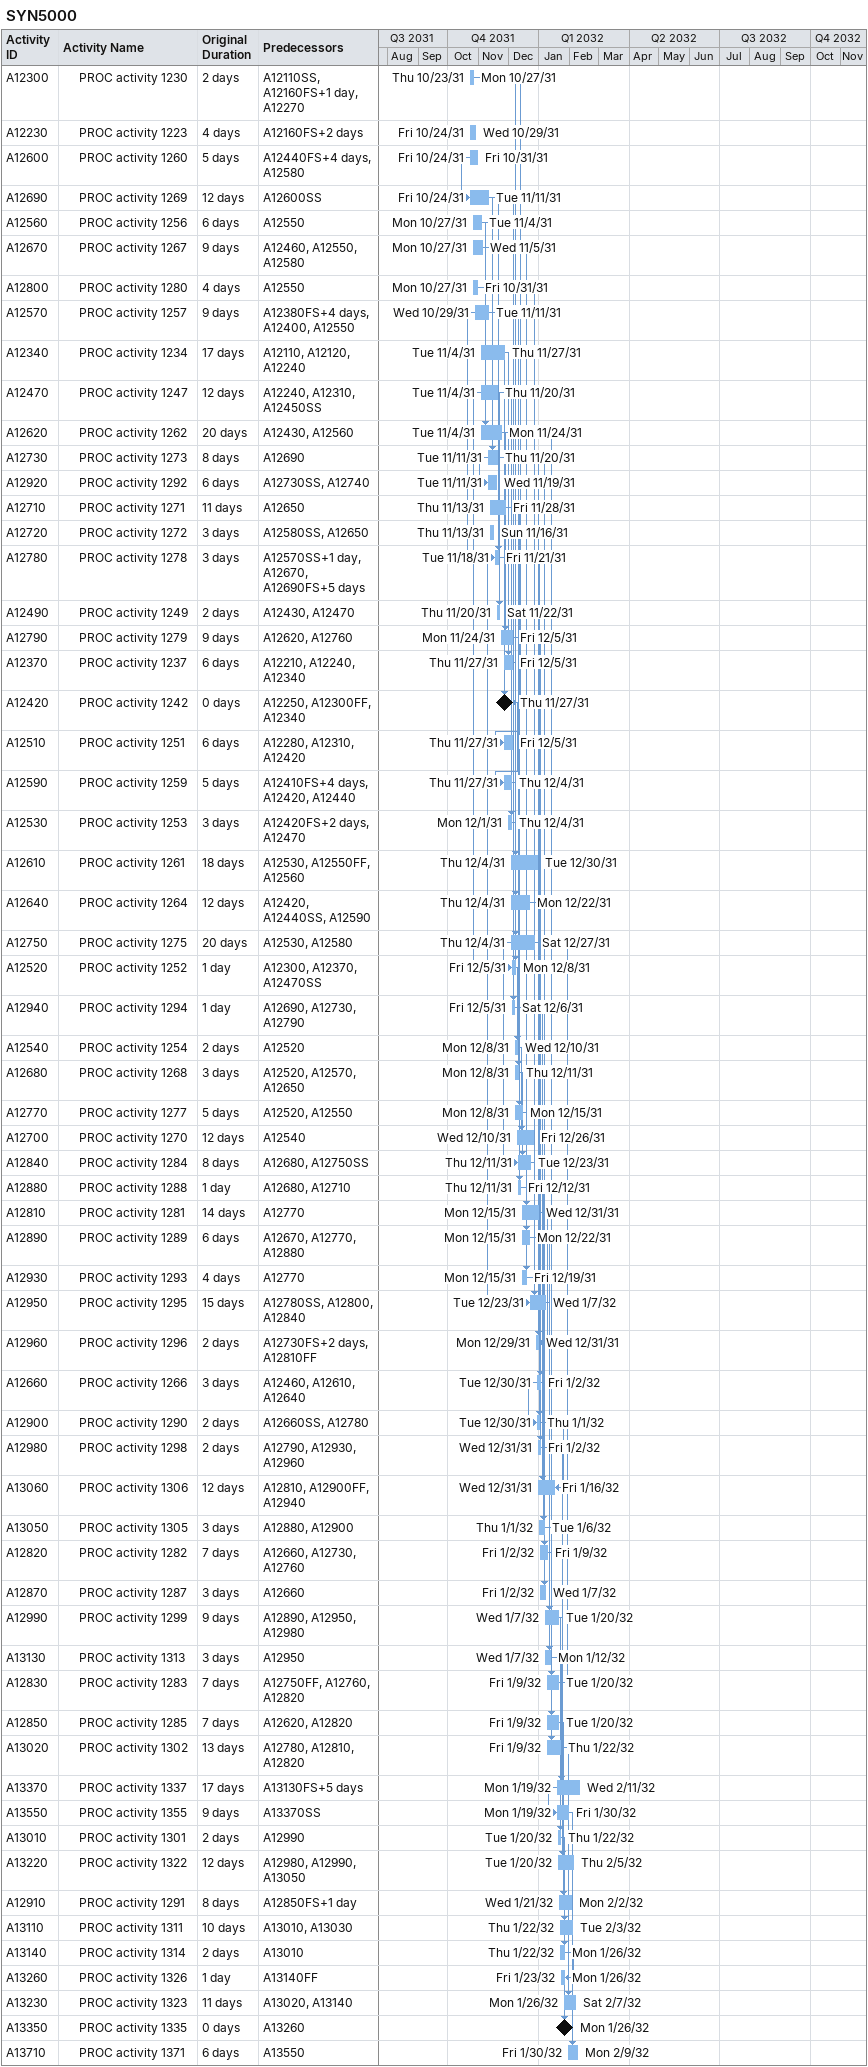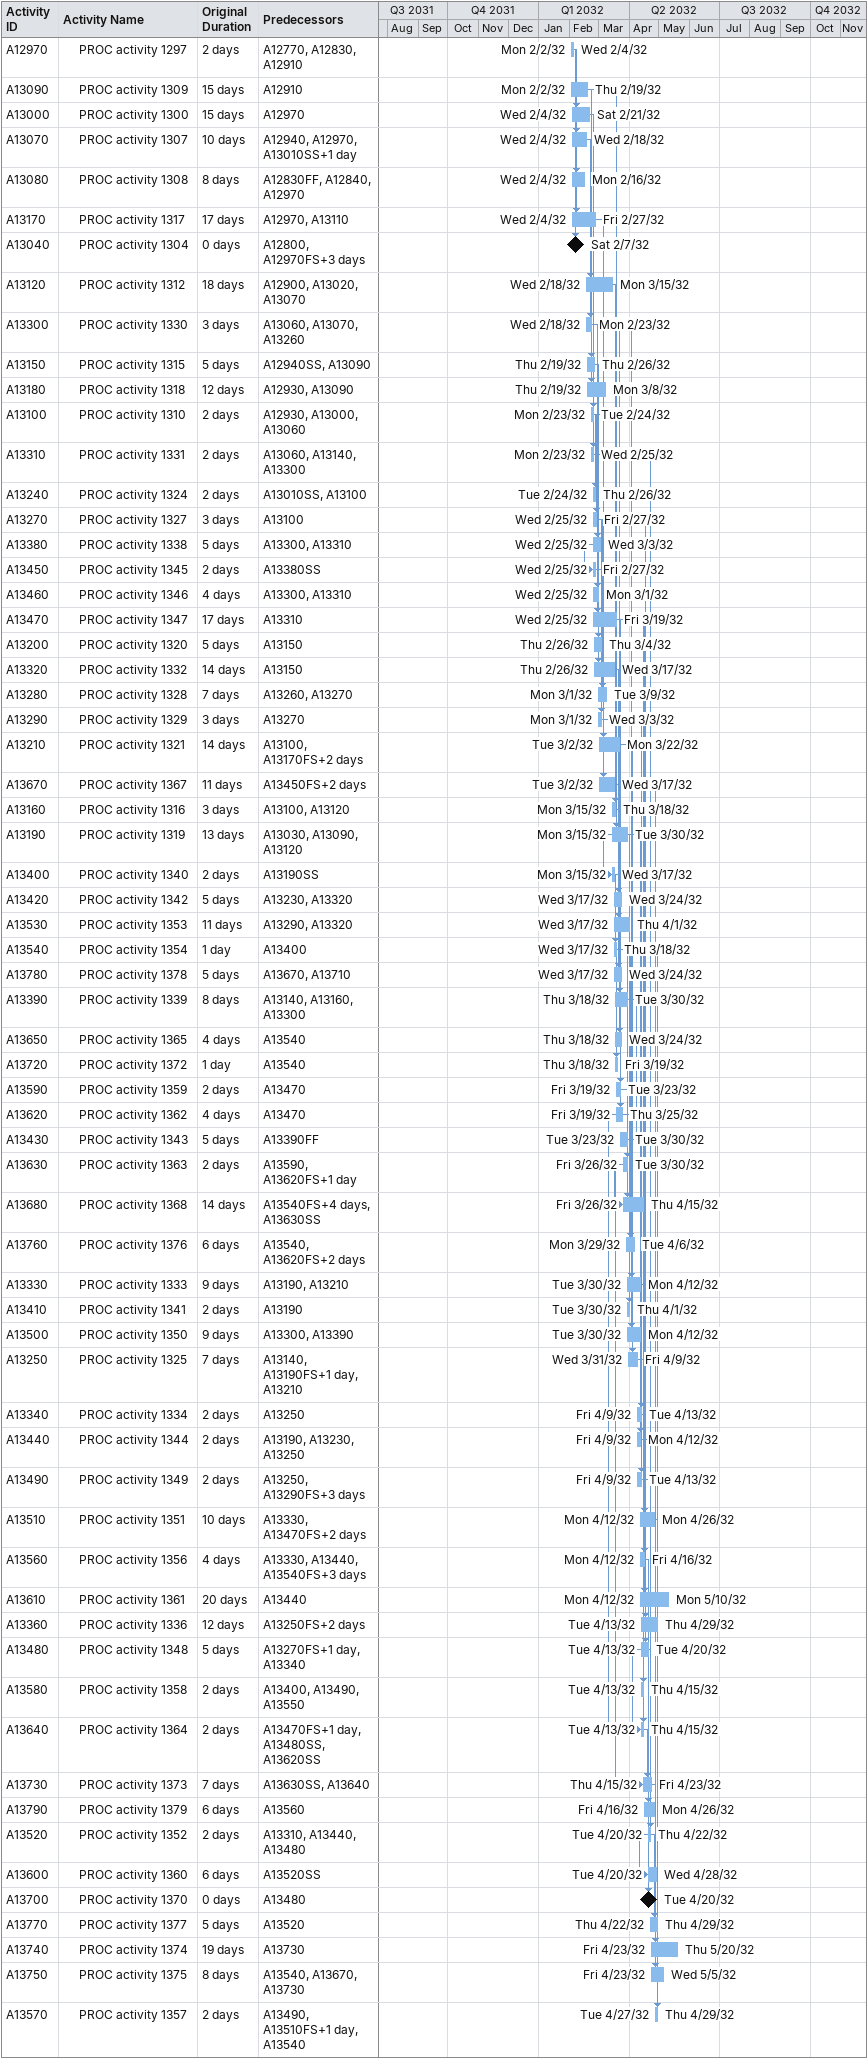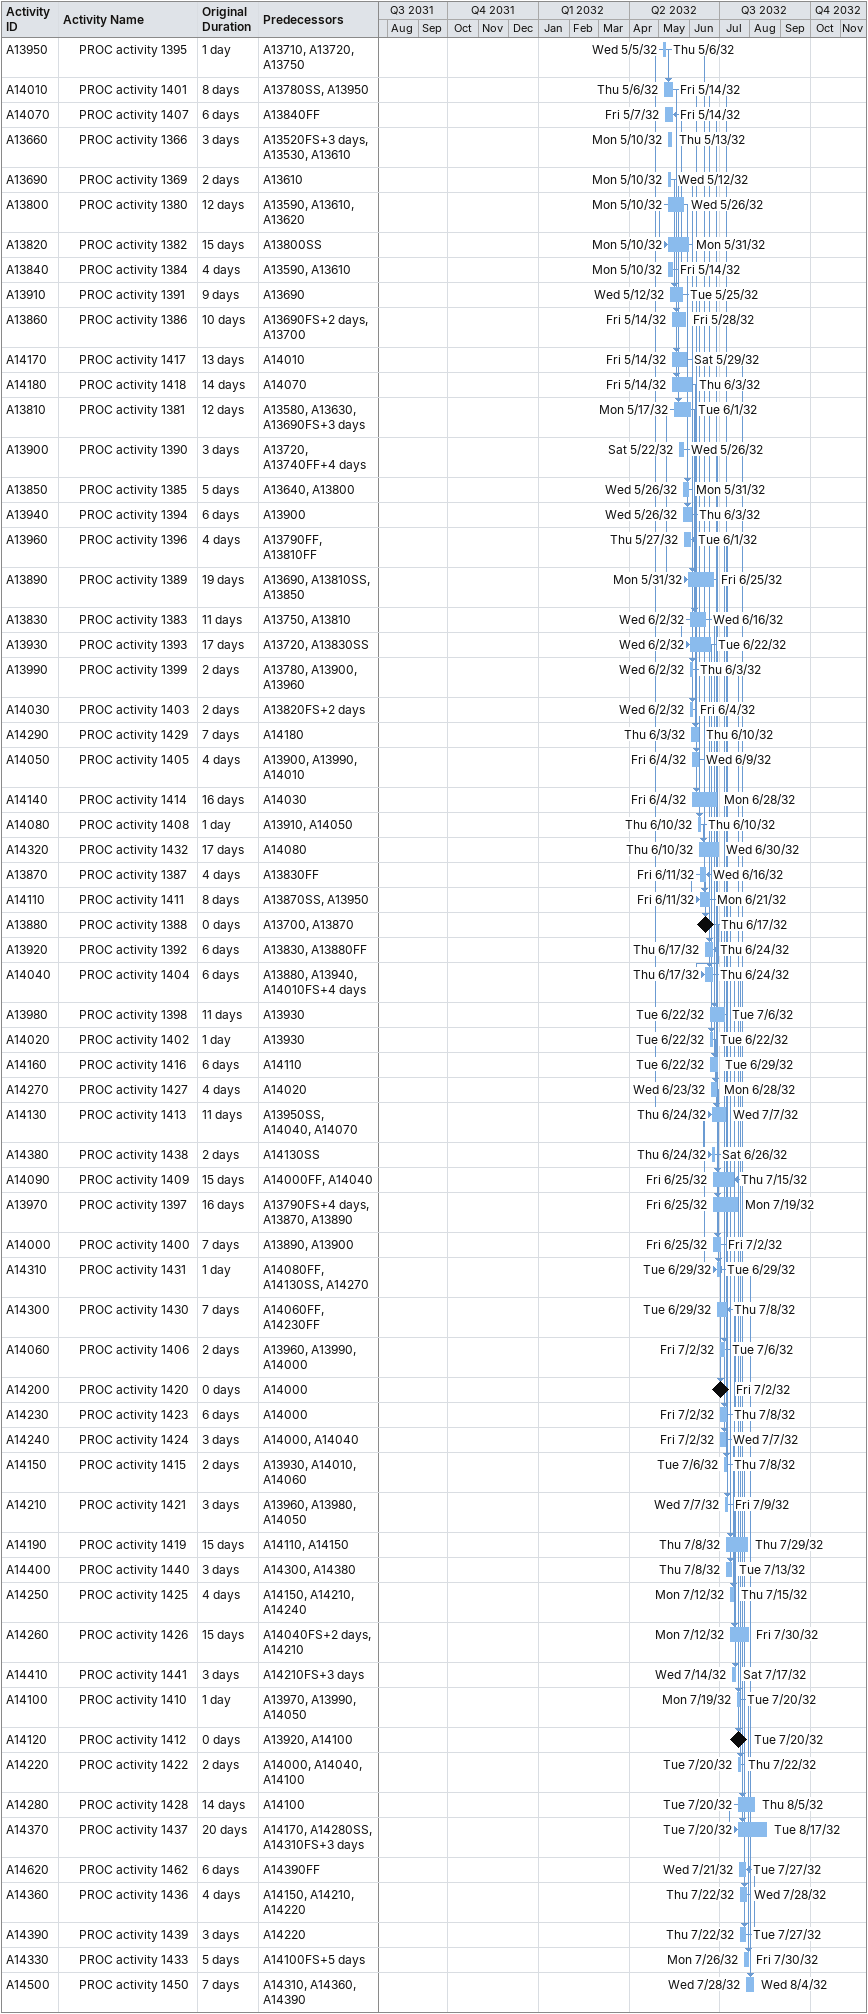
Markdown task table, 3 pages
SYN5000

| ID | Level | Task | Original duration | Start | Finish | Predecessors |
|---|---|---|---|---|---|---|
| A12300 | 2 | PROC activity 1230 | 2d | 2031-10-23 | 2031-10-27 | A12110SS, A12160FS+1d, A12270 |
| A12230 | 2 | PROC activity 1223 | 4d | 2031-10-24 | 2031-10-29 | A12160FS+2d |
| A12600 | 2 | PROC activity 1260 | 5d | 2031-10-24 | 2031-10-31 | A12440FS+4d, A12580 |
| A12690 | 2 | PROC activity 1269 | 12d | 2031-10-24 | 2031-11-11 | A12600SS |
| A12560 | 2 | PROC activity 1256 | 6d | 2031-10-27 | 2031-11-04 | A12550 |
| A12670 | 2 | PROC activity 1267 | 9d | 2031-10-27 | 2031-11-05 | A12460, A12550, A12580 |
| A12800 | 2 | PROC activity 1280 | 4d | 2031-10-27 | 2031-10-31 | A12550 |
| A12570 | 2 | PROC activity 1257 | 9d | 2031-10-29 | 2031-11-11 | A12380FS+4d, A12400, A12550 |
| A12340 | 2 | PROC activity 1234 | 17d | 2031-11-04 | 2031-11-27 | A12110, A12120, A12240 |
| A12470 | 2 | PROC activity 1247 | 12d | 2031-11-04 | 2031-11-20 | A12240, A12310, A12450SS |
| A12620 | 2 | PROC activity 1262 | 20d | 2031-11-04 | 2031-11-24 | A12430, A12560 |
| A12730 | 2 | PROC activity 1273 | 8d | 2031-11-11 | 2031-11-20 | A12690 |
| A12920 | 2 | PROC activity 1292 | 6d | 2031-11-11 | 2031-11-19 | A12730SS, A12740 |
| A12710 | 2 | PROC activity 1271 | 11d | 2031-11-13 | 2031-11-28 | A12650 |
| A12720 | 2 | PROC activity 1272 | 3d | 2031-11-13 | 2031-11-16 | A12580SS, A12650 |
| A12780 | 2 | PROC activity 1278 | 3d | 2031-11-18 | 2031-11-21 | A12570SS+1d, A12670, A12690FS+5d |
| A12490 | 2 | PROC activity 1249 | 2d | 2031-11-20 | 2031-11-22 | A12430, A12470 |
| A12790 | 2 | PROC activity 1279 | 9d | 2031-11-24 | 2031-12-05 | A12620, A12760 |
| A12370 | 2 | PROC activity 1237 | 6d | 2031-11-27 | 2031-12-05 | A12210, A12240, A12340 |
| A12420 | 2 | PROC activity 1242 | 0d | 2031-11-27 | 2031-11-27 | A12250, A12300FF, A12340 |
| A12510 | 2 | PROC activity 1251 | 6d | 2031-11-27 | 2031-12-05 | A12280, A12310, A12420 |
| A12590 | 2 | PROC activity 1259 | 5d | 2031-11-27 | 2031-12-04 | A12410FS+4d, A12420, A12440 |
| A12530 | 2 | PROC activity 1253 | 3d | 2031-12-01 | 2031-12-04 | A12420FS+2d, A12470 |
| A12610 | 2 | PROC activity 1261 | 18d | 2031-12-04 | 2031-12-30 | A12530, A12550FF, A12560 |
| A12640 | 2 | PROC activity 1264 | 12d | 2031-12-04 | 2031-12-22 | A12420, A12440SS, A12590 |
| A12750 | 2 | PROC activity 1275 | 20d | 2031-12-04 | 2031-12-27 | A12530, A12580 |
| A12520 | 2 | PROC activity 1252 | 1d | 2031-12-05 | 2031-12-08 | A12300, A12370, A12470SS |
| A12940 | 2 | PROC activity 1294 | 1d | 2031-12-05 | 2031-12-06 | A12690, A12730, A12790 |
| A12540 | 2 | PROC activity 1254 | 2d | 2031-12-08 | 2031-12-10 | A12520 |
| A12680 | 2 | PROC activity 1268 | 3d | 2031-12-08 | 2031-12-11 | A12520, A12570, A12650 |
| A12770 | 2 | PROC activity 1277 | 5d | 2031-12-08 | 2031-12-15 | A12520, A12550 |
| A12700 | 2 | PROC activity 1270 | 12d | 2031-12-10 | 2031-12-26 | A12540 |
| A12840 | 2 | PROC activity 1284 | 8d | 2031-12-11 | 2031-12-23 | A12680, A12750SS |
| A12880 | 2 | PROC activity 1288 | 1d | 2031-12-11 | 2031-12-12 | A12680, A12710 |
| A12810 | 2 | PROC activity 1281 | 14d | 2031-12-15 | 2031-12-31 | A12770 |
| A12890 | 2 | PROC activity 1289 | 6d | 2031-12-15 | 2031-12-22 | A12670, A12770, A12880 |
| A12930 | 2 | PROC activity 1293 | 4d | 2031-12-15 | 2031-12-19 | A12770 |
| A12950 | 2 | PROC activity 1295 | 15d | 2031-12-23 | 2032-01-07 | A12780SS, A12800, A12840 |
| A12960 | 2 | PROC activity 1296 | 2d | 2031-12-29 | 2031-12-31 | A12730FS+2d, A12810FF |
| A12660 | 2 | PROC activity 1266 | 3d | 2031-12-30 | 2032-01-02 | A12460, A12610, A12640 |
| A12900 | 2 | PROC activity 1290 | 2d | 2031-12-30 | 2032-01-01 | A12660SS, A12780 |
| A12980 | 2 | PROC activity 1298 | 2d | 2031-12-31 | 2032-01-02 | A12790, A12930, A12960 |
| A13060 | 2 | PROC activity 1306 | 12d | 2031-12-31 | 2032-01-16 | A12810, A12900FF, A12940 |
| A13050 | 2 | PROC activity 1305 | 3d | 2032-01-01 | 2032-01-06 | A12880, A12900 |
| A12820 | 2 | PROC activity 1282 | 7d | 2032-01-02 | 2032-01-09 | A12660, A12730, A12760 |
| A12870 | 2 | PROC activity 1287 | 3d | 2032-01-02 | 2032-01-07 | A12660 |
| A12990 | 2 | PROC activity 1299 | 9d | 2032-01-07 | 2032-01-20 | A12890, A12950, A12980 |
| A13130 | 2 | PROC activity 1313 | 3d | 2032-01-07 | 2032-01-12 | A12950 |
| A12830 | 2 | PROC activity 1283 | 7d | 2032-01-09 | 2032-01-20 | A12750FF, A12760, A12820 |
| A12850 | 2 | PROC activity 1285 | 7d | 2032-01-09 | 2032-01-20 | A12620, A12820 |
| A13020 | 2 | PROC activity 1302 | 13d | 2032-01-09 | 2032-01-22 | A12780, A12810, A12820 |
| A13370 | 2 | PROC activity 1337 | 17d | 2032-01-19 | 2032-02-11 | A13130FS+5d |
| A13550 | 2 | PROC activity 1355 | 9d | 2032-01-19 | 2032-01-30 | A13370SS |
| A13010 | 2 | PROC activity 1301 | 2d | 2032-01-20 | 2032-01-22 | A12990 |
| A13220 | 2 | PROC activity 1322 | 12d | 2032-01-20 | 2032-02-05 | A12980, A12990, A13050 |
| A12910 | 2 | PROC activity 1291 | 8d | 2032-01-21 | 2032-02-02 | A12850FS+1d |
| A13110 | 2 | PROC activity 1311 | 10d | 2032-01-22 | 2032-02-03 | A13010, A13030 |
| A13140 | 2 | PROC activity 1314 | 2d | 2032-01-22 | 2032-01-26 | A13010 |
| A13260 | 2 | PROC activity 1326 | 1d | 2032-01-23 | 2032-01-26 | A13140FF |
| A13230 | 2 | PROC activity 1323 | 11d | 2032-01-26 | 2032-02-07 | A13020, A13140 |
| A13350 | 2 | PROC activity 1335 | 0d | 2032-01-26 | 2032-01-26 | A13260 |
| A13710 | 2 | PROC activity 1371 | 6d | 2032-01-30 | 2032-02-09 | A13550 |
| A12970 | 2 | PROC activity 1297 | 2d | 2032-02-02 | 2032-02-04 | A12770, A12830, A12910 |
| A13090 | 2 | PROC activity 1309 | 15d | 2032-02-02 | 2032-02-19 | A12910 |
| A13000 | 2 | PROC activity 1300 | 15d | 2032-02-04 | 2032-02-21 | A12970 |
| A13070 | 2 | PROC activity 1307 | 10d | 2032-02-04 | 2032-02-18 | A12940, A12970, A13010SS+1d |
| A13080 | 2 | PROC activity 1308 | 8d | 2032-02-04 | 2032-02-16 | A12830FF, A12840, A12970 |
| A13170 | 2 | PROC activity 1317 | 17d | 2032-02-04 | 2032-02-27 | A12970, A13110 |
| A13040 | 2 | PROC activity 1304 | 0d | 2032-02-07 | 2032-02-07 | A12800, A12970FS+3d |
| A13120 | 2 | PROC activity 1312 | 18d | 2032-02-18 | 2032-03-15 | A12900, A13020, A13070 |
| A13300 | 2 | PROC activity 1330 | 3d | 2032-02-18 | 2032-02-23 | A13060, A13070, A13260 |
| A13150 | 2 | PROC activity 1315 | 5d | 2032-02-19 | 2032-02-26 | A12940SS, A13090 |
| A13180 | 2 | PROC activity 1318 | 12d | 2032-02-19 | 2032-03-08 | A12930, A13090 |
| A13100 | 2 | PROC activity 1310 | 2d | 2032-02-23 | 2032-02-24 | A12930, A13000, A13060 |
| A13310 | 2 | PROC activity 1331 | 2d | 2032-02-23 | 2032-02-25 | A13060, A13140, A13300 |
| A13240 | 2 | PROC activity 1324 | 2d | 2032-02-24 | 2032-02-26 | A13010SS, A13100 |
| A13270 | 2 | PROC activity 1327 | 3d | 2032-02-25 | 2032-02-27 | A13100 |
| A13380 | 2 | PROC activity 1338 | 5d | 2032-02-25 | 2032-03-03 | A13300, A13310 |
| A13450 | 2 | PROC activity 1345 | 2d | 2032-02-25 | 2032-02-27 | A13380SS |
| A13460 | 2 | PROC activity 1346 | 4d | 2032-02-25 | 2032-03-01 | A13300, A13310 |
| A13470 | 2 | PROC activity 1347 | 17d | 2032-02-25 | 2032-03-19 | A13310 |
| A13200 | 2 | PROC activity 1320 | 5d | 2032-02-26 | 2032-03-04 | A13150 |
| A13320 | 2 | PROC activity 1332 | 14d | 2032-02-26 | 2032-03-17 | A13150 |
| A13280 | 2 | PROC activity 1328 | 7d | 2032-03-01 | 2032-03-09 | A13260, A13270 |
| A13290 | 2 | PROC activity 1329 | 3d | 2032-03-01 | 2032-03-03 | A13270 |
| A13210 | 2 | PROC activity 1321 | 14d | 2032-03-02 | 2032-03-22 | A13100, A13170FS+2d |
| A13670 | 2 | PROC activity 1367 | 11d | 2032-03-02 | 2032-03-17 | A13450FS+2d |
| A13160 | 2 | PROC activity 1316 | 3d | 2032-03-15 | 2032-03-18 | A13100, A13120 |
| A13190 | 2 | PROC activity 1319 | 13d | 2032-03-15 | 2032-03-30 | A13030, A13090, A13120 |
| A13400 | 2 | PROC activity 1340 | 2d | 2032-03-15 | 2032-03-17 | A13190SS |
| A13420 | 2 | PROC activity 1342 | 5d | 2032-03-17 | 2032-03-24 | A13230, A13320 |
| A13530 | 2 | PROC activity 1353 | 11d | 2032-03-17 | 2032-04-01 | A13290, A13320 |
| A13540 | 2 | PROC activity 1354 | 1d | 2032-03-17 | 2032-03-18 | A13400 |
| A13780 | 2 | PROC activity 1378 | 5d | 2032-03-17 | 2032-03-24 | A13670, A13710 |
| A13390 | 2 | PROC activity 1339 | 8d | 2032-03-18 | 2032-03-30 | A13140, A13160, A13300 |
| A13650 | 2 | PROC activity 1365 | 4d | 2032-03-18 | 2032-03-24 | A13540 |
| A13720 | 2 | PROC activity 1372 | 1d | 2032-03-18 | 2032-03-19 | A13540 |
| A13590 | 2 | PROC activity 1359 | 2d | 2032-03-19 | 2032-03-23 | A13470 |
| A13620 | 2 | PROC activity 1362 | 4d | 2032-03-19 | 2032-03-25 | A13470 |
| A13430 | 2 | PROC activity 1343 | 5d | 2032-03-23 | 2032-03-30 | A13390FF |
| A13630 | 2 | PROC activity 1363 | 2d | 2032-03-26 | 2032-03-30 | A13590, A13620FS+1d |
| A13680 | 2 | PROC activity 1368 | 14d | 2032-03-26 | 2032-04-15 | A13540FS+4d, A13630SS |
| A13760 | 2 | PROC activity 1376 | 6d | 2032-03-29 | 2032-04-06 | A13540, A13620FS+2d |
| A13330 | 2 | PROC activity 1333 | 9d | 2032-03-30 | 2032-04-12 | A13190, A13210 |
| A13410 | 2 | PROC activity 1341 | 2d | 2032-03-30 | 2032-04-01 | A13190 |
| A13500 | 2 | PROC activity 1350 | 9d | 2032-03-30 | 2032-04-12 | A13300, A13390 |
| A13250 | 2 | PROC activity 1325 | 7d | 2032-03-31 | 2032-04-09 | A13140, A13190FS+1d, A13210 |
| A13340 | 2 | PROC activity 1334 | 2d | 2032-04-09 | 2032-04-13 | A13250 |
| A13440 | 2 | PROC activity 1344 | 2d | 2032-04-09 | 2032-04-12 | A13190, A13230, A13250 |
| A13490 | 2 | PROC activity 1349 | 2d | 2032-04-09 | 2032-04-13 | A13250, A13290FS+3d |
| A13510 | 2 | PROC activity 1351 | 10d | 2032-04-12 | 2032-04-26 | A13330, A13470FS+2d |
| A13560 | 2 | PROC activity 1356 | 4d | 2032-04-12 | 2032-04-16 | A13330, A13440, A13540FS+3d |
| A13610 | 2 | PROC activity 1361 | 20d | 2032-04-12 | 2032-05-10 | A13440 |
| A13360 | 2 | PROC activity 1336 | 12d | 2032-04-13 | 2032-04-29 | A13250FS+2d |
| A13480 | 2 | PROC activity 1348 | 5d | 2032-04-13 | 2032-04-20 | A13270FS+1d, A13340 |
| A13580 | 2 | PROC activity 1358 | 2d | 2032-04-13 | 2032-04-15 | A13400, A13490, A13550 |
| A13640 | 2 | PROC activity 1364 | 2d | 2032-04-13 | 2032-04-15 | A13470FS+1d, A13480SS, A13620SS |
| A13730 | 2 | PROC activity 1373 | 7d | 2032-04-15 | 2032-04-23 | A13630SS, A13640 |
| A13790 | 2 | PROC activity 1379 | 6d | 2032-04-16 | 2032-04-26 | A13560 |
| A13520 | 2 | PROC activity 1352 | 2d | 2032-04-20 | 2032-04-22 | A13310, A13440, A13480 |
| A13600 | 2 | PROC activity 1360 | 6d | 2032-04-20 | 2032-04-28 | A13520SS |
| A13700 | 2 | PROC activity 1370 | 0d | 2032-04-20 | 2032-04-20 | A13480 |
| A13770 | 2 | PROC activity 1377 | 5d | 2032-04-22 | 2032-04-29 | A13520 |
| A13740 | 2 | PROC activity 1374 | 19d | 2032-04-23 | 2032-05-20 | A13730 |
| A13750 | 2 | PROC activity 1375 | 8d | 2032-04-23 | 2032-05-05 | A13540, A13670, A13730 |
| A13570 | 2 | PROC activity 1357 | 2d | 2032-04-27 | 2032-04-29 | A13490, A13510FS+1d, A13540 |
| A13950 | 2 | PROC activity 1395 | 1d | 2032-05-05 | 2032-05-06 | A13710, A13720, A13750 |
| A14010 | 2 | PROC activity 1401 | 8d | 2032-05-06 | 2032-05-14 | A13780SS, A13950 |
| A14070 | 2 | PROC activity 1407 | 6d | 2032-05-07 | 2032-05-14 | A13840FF |
| A13660 | 2 | PROC activity 1366 | 3d | 2032-05-10 | 2032-05-13 | A13520FS+3d, A13530, A13610 |
| A13690 | 2 | PROC activity 1369 | 2d | 2032-05-10 | 2032-05-12 | A13610 |
| A13800 | 2 | PROC activity 1380 | 12d | 2032-05-10 | 2032-05-26 | A13590, A13610, A13620 |
| A13820 | 2 | PROC activity 1382 | 15d | 2032-05-10 | 2032-05-31 | A13800SS |
| A13840 | 2 | PROC activity 1384 | 4d | 2032-05-10 | 2032-05-14 | A13590, A13610 |
| A13910 | 2 | PROC activity 1391 | 9d | 2032-05-12 | 2032-05-25 | A13690 |
| A13860 | 2 | PROC activity 1386 | 10d | 2032-05-14 | 2032-05-28 | A13690FS+2d, A13700 |
| A14170 | 2 | PROC activity 1417 | 13d | 2032-05-14 | 2032-05-29 | A14010 |
| A14180 | 2 | PROC activity 1418 | 14d | 2032-05-14 | 2032-06-03 | A14070 |
| A13810 | 2 | PROC activity 1381 | 12d | 2032-05-17 | 2032-06-01 | A13580, A13630, A13690FS+3d |
| A13900 | 2 | PROC activity 1390 | 3d | 2032-05-22 | 2032-05-26 | A13720, A13740FF+4d |
| A13850 | 2 | PROC activity 1385 | 5d | 2032-05-26 | 2032-05-31 | A13640, A13800 |
| A13940 | 2 | PROC activity 1394 | 6d | 2032-05-26 | 2032-06-03 | A13900 |
| A13960 | 2 | PROC activity 1396 | 4d | 2032-05-27 | 2032-06-01 | A13790FF, A13810FF |
| A13890 | 2 | PROC activity 1389 | 19d | 2032-05-31 | 2032-06-25 | A13690, A13810SS, A13850 |
| A13830 | 2 | PROC activity 1383 | 11d | 2032-06-02 | 2032-06-16 | A13750, A13810 |
| A13930 | 2 | PROC activity 1393 | 17d | 2032-06-02 | 2032-06-22 | A13720, A13830SS |
| A13990 | 2 | PROC activity 1399 | 2d | 2032-06-02 | 2032-06-03 | A13780, A13900, A13960 |
| A14030 | 2 | PROC activity 1403 | 2d | 2032-06-02 | 2032-06-04 | A13820FS+2d |
| A14290 | 2 | PROC activity 1429 | 7d | 2032-06-03 | 2032-06-10 | A14180 |
| A14050 | 2 | PROC activity 1405 | 4d | 2032-06-04 | 2032-06-09 | A13900, A13990, A14010 |
| A14140 | 2 | PROC activity 1414 | 16d | 2032-06-04 | 2032-06-28 | A14030 |
| A14080 | 2 | PROC activity 1408 | 1d | 2032-06-10 | 2032-06-10 | A13910, A14050 |
| A14320 | 2 | PROC activity 1432 | 17d | 2032-06-10 | 2032-06-30 | A14080 |
| A13870 | 2 | PROC activity 1387 | 4d | 2032-06-11 | 2032-06-16 | A13830FF |
| A14110 | 2 | PROC activity 1411 | 8d | 2032-06-11 | 2032-06-21 | A13870SS, A13950 |
| A13880 | 2 | PROC activity 1388 | 0d | 2032-06-17 | 2032-06-17 | A13700, A13870 |
| A13920 | 2 | PROC activity 1392 | 6d | 2032-06-17 | 2032-06-24 | A13830, A13880FF |
| A14040 | 2 | PROC activity 1404 | 6d | 2032-06-17 | 2032-06-24 | A13880, A13940, A14010FS+4d |
| A13980 | 2 | PROC activity 1398 | 11d | 2032-06-22 | 2032-07-06 | A13930 |
| A14020 | 2 | PROC activity 1402 | 1d | 2032-06-22 | 2032-06-22 | A13930 |
| A14160 | 2 | PROC activity 1416 | 6d | 2032-06-22 | 2032-06-29 | A14110 |
| A14270 | 2 | PROC activity 1427 | 4d | 2032-06-23 | 2032-06-28 | A14020 |
| A14130 | 2 | PROC activity 1413 | 11d | 2032-06-24 | 2032-07-07 | A13950SS, A14040, A14070 |
| A14380 | 2 | PROC activity 1438 | 2d | 2032-06-24 | 2032-06-26 | A14130SS |
| A14090 | 2 | PROC activity 1409 | 15d | 2032-06-25 | 2032-07-15 | A14000FF, A14040 |
| A13970 | 2 | PROC activity 1397 | 16d | 2032-06-25 | 2032-07-19 | A13790FS+4d, A13870, A13890 |
| A14000 | 2 | PROC activity 1400 | 7d | 2032-06-25 | 2032-07-02 | A13890, A13900 |
| A14310 | 2 | PROC activity 1431 | 1d | 2032-06-29 | 2032-06-29 | A14080FF, A14130SS, A14270 |
| A14300 | 2 | PROC activity 1430 | 7d | 2032-06-29 | 2032-07-08 | A14060FF, A14230FF |
| A14060 | 2 | PROC activity 1406 | 2d | 2032-07-02 | 2032-07-06 | A13960, A13990, A14000 |
| A14200 | 2 | PROC activity 1420 | 0d | 2032-07-02 | 2032-07-02 | A14000 |
| A14230 | 2 | PROC activity 1423 | 6d | 2032-07-02 | 2032-07-08 | A14000 |
| A14240 | 2 | PROC activity 1424 | 3d | 2032-07-02 | 2032-07-07 | A14000, A14040 |
| A14150 | 2 | PROC activity 1415 | 2d | 2032-07-06 | 2032-07-08 | A13930, A14010, A14060 |
| A14210 | 2 | PROC activity 1421 | 3d | 2032-07-07 | 2032-07-09 | A13960, A13980, A14050 |
| A14190 | 2 | PROC activity 1419 | 15d | 2032-07-08 | 2032-07-29 | A14110, A14150 |
| A14400 | 2 | PROC activity 1440 | 3d | 2032-07-08 | 2032-07-13 | A14300, A14380 |
| A14250 | 2 | PROC activity 1425 | 4d | 2032-07-12 | 2032-07-15 | A14150, A14210, A14240 |
| A14260 | 2 | PROC activity 1426 | 15d | 2032-07-12 | 2032-07-30 | A14040FS+2d, A14210 |
| A14410 | 2 | PROC activity 1441 | 3d | 2032-07-14 | 2032-07-17 | A14210FS+3d |
| A14100 | 2 | PROC activity 1410 | 1d | 2032-07-19 | 2032-07-20 | A13970, A13990, A14050 |
| A14120 | 2 | PROC activity 1412 | 0d | 2032-07-20 | 2032-07-20 | A13920, A14100 |
| A14220 | 2 | PROC activity 1422 | 2d | 2032-07-20 | 2032-07-22 | A14000, A14040, A14100 |
| A14280 | 2 | PROC activity 1428 | 14d | 2032-07-20 | 2032-08-05 | A14100 |
| A14370 | 2 | PROC activity 1437 | 20d | 2032-07-20 | 2032-08-17 | A14170, A14280SS, A14310FS+3d |
| A14620 | 2 | PROC activity 1462 | 6d | 2032-07-21 | 2032-07-27 | A14390FF |
| A14360 | 2 | PROC activity 1436 | 4d | 2032-07-22 | 2032-07-28 | A14150, A14210, A14220 |
| A14390 | 2 | PROC activity 1439 | 3d | 2032-07-22 | 2032-07-27 | A14220 |
| A14330 | 2 | PROC activity 1433 | 5d | 2032-07-26 | 2032-07-30 | A14100FS+5d |
| A14500 | 2 | PROC activity 1450 | 7d | 2032-07-28 | 2032-08-04 | A14310, A14360, A14390 |
